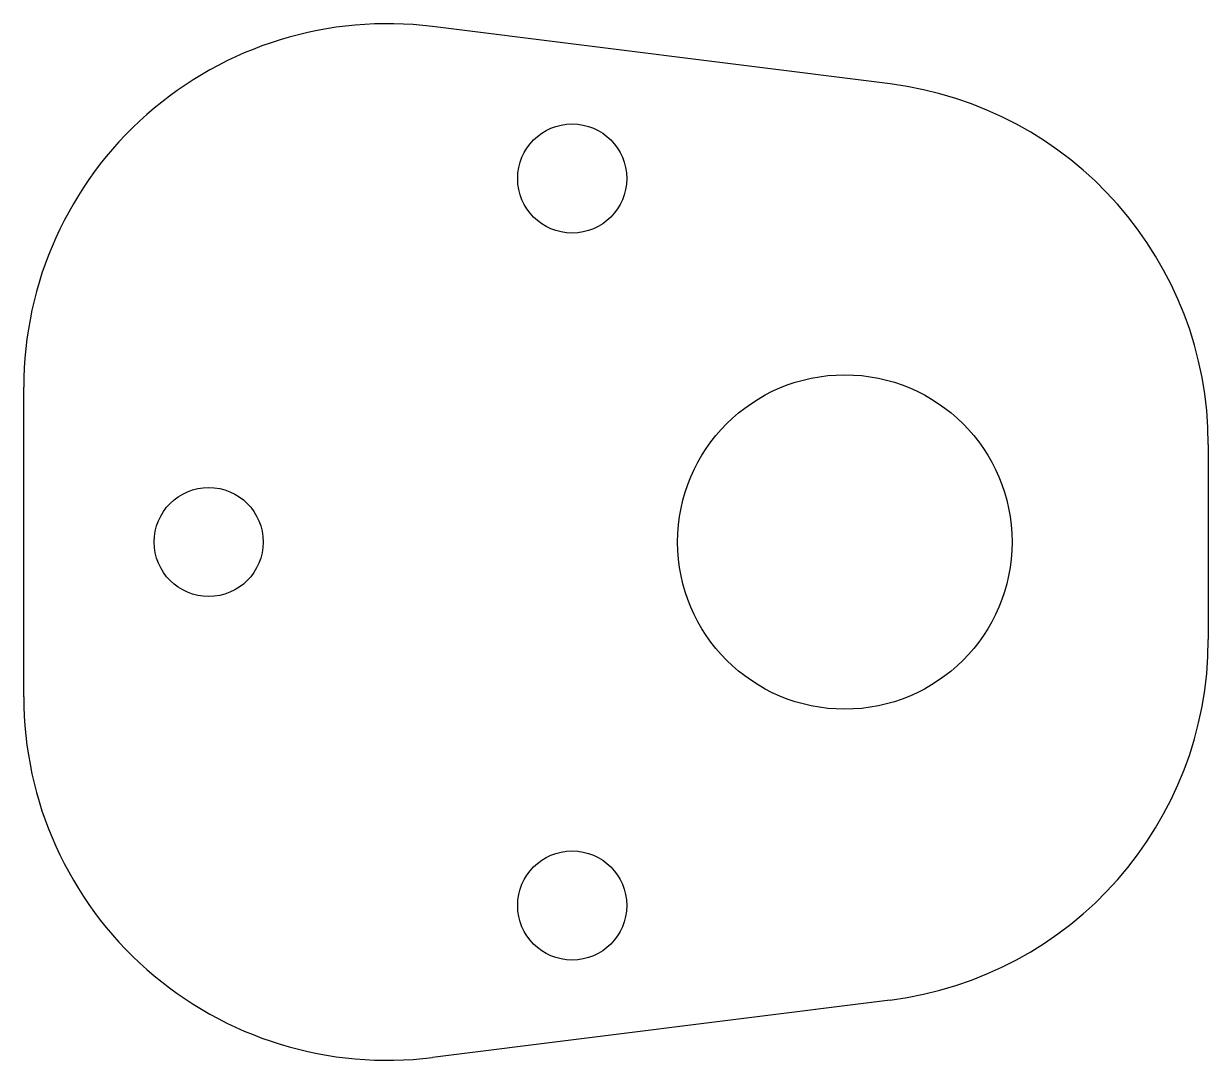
# Model space of a CAD drawing. Header units: millimetres. Extents: x -27.6 to 5, y -14.3 to 14.3.
import ezdxf

# ---------------------------------------------------------------- set-up
doc = ezdxf.new("R2010")
doc.units = ezdxf.units.MM

msp = doc.modelspace()

# ---------------------------------------------------------------- linework, layer by layer
at = {"color": 7, "linetype": 'Continuous', "lineweight": 25}
for p, q in [((-3.753, 12.6), (-16.343, 14.181)), ((-27.589, -4.259), (-27.589, 4.259)), ((5.001, 2.678), (5.001, -2.678)), ((-3.753, -12.6), (-16.343, -14.181))]:
    msp.add_line(p, q, dxfattribs=at)
for centre, radius in [((-12.499, 10), 1.5), ((-4.999, 0), 4.6), ((-22.499, 0), 1.5), ((-12.499, -10), 1.5)]:
    msp.add_circle(centre, radius, dxfattribs=at)
for centre, start, end in [((-17.589, 4.259), 82.8429, 180), ((-4.999, 2.678), 0, 82.8429), ((-4.999, -2.678), 277.1571, 0), ((-17.589, -4.259), 180, 277.1571)]:
    msp.add_arc(centre, 10, start, end, dxfattribs=at)

doc.saveas('drawing.dxf')
